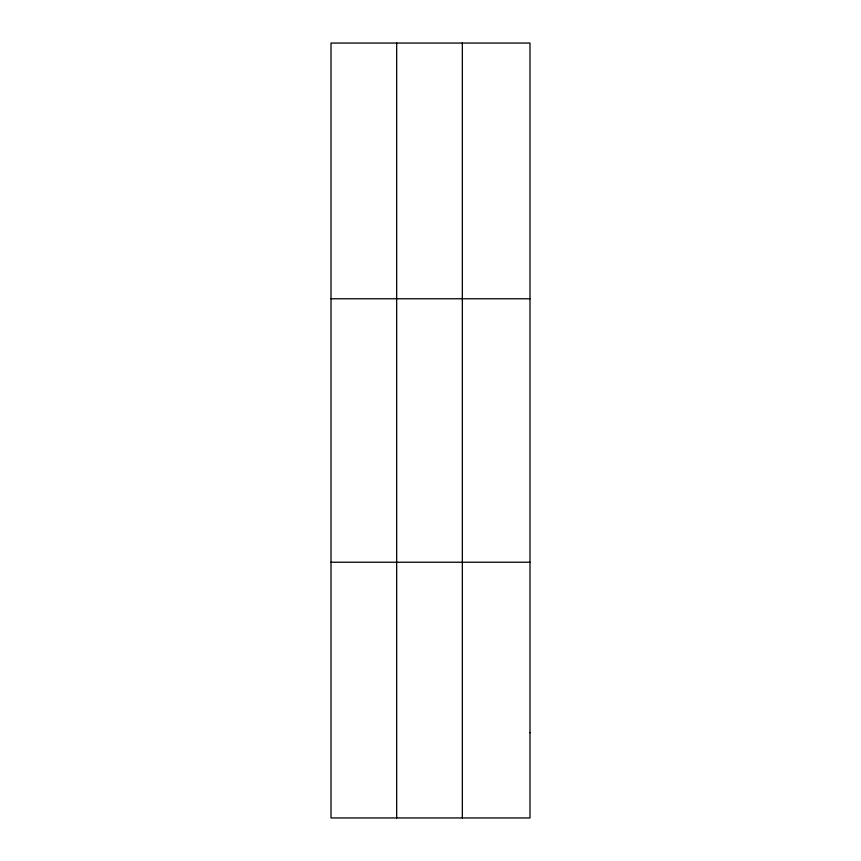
<?xml version="1.0" encoding="UTF-8"?>
<svg xmlns="http://www.w3.org/2000/svg" width="861" height="861" viewBox="0 0 861 861"><rect width="100%" height="100%" fill="white"/><g stroke="black" fill="none" stroke-linecap="round" stroke-linejoin="round"><path stroke-width="1.29" d="M396.673 817.95L396.673 43.05M462.335 817.95L462.335 43.05M331.011 298.767L529.989 298.767M331.011 562.233L529.989 562.233M529.989 732.711L529.989 817.95L331.011 817.95L331.011 43.05L529.989 43.05L529.989 732.711"/></g></svg>
